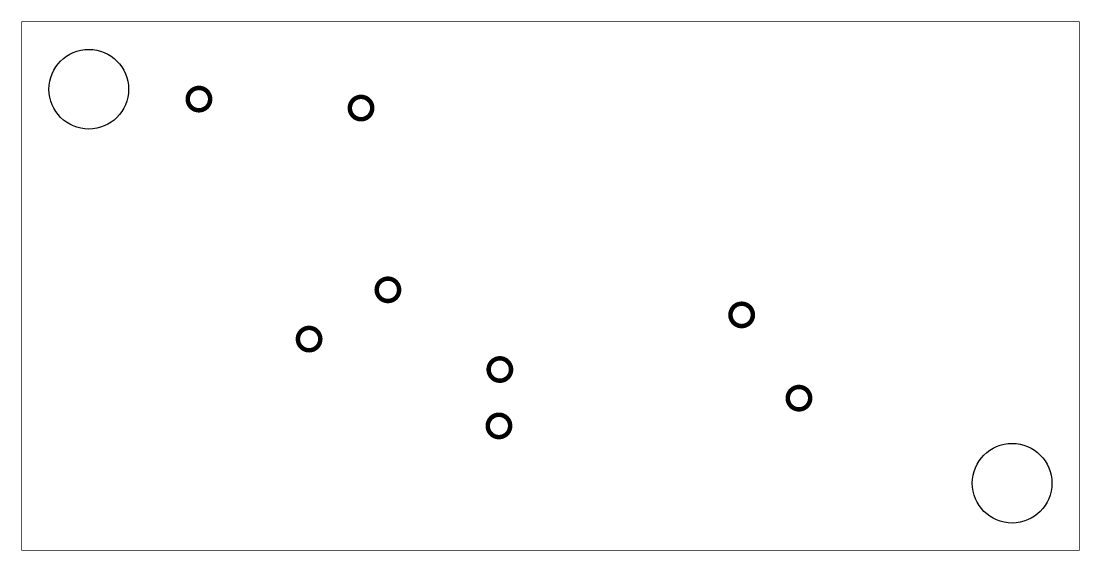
# Model space of a CAD drawing. Extents: x 0 to 1.18, y 0 to 0.59.
import ezdxf

# ---------------------------------------------------------------- set-up
doc = ezdxf.new("R2010")
doc.units = 0
doc.layers.add('100', color=251, linetype='CONTINUOUS')
doc.layers.add('20', color=178, linetype='CONTINUOUS')

msp = doc.modelspace()

# ---------------------------------------------------------------- linework, layer by layer
at = {"layer": '100', "const_width": 0.005}
for points in [[(0.198, 0.4915, 1), (0.198, 0.5165, 1), (0.198, 0.4915)], [(0.379, 0.4815, 1), (0.379, 0.5065, 1), (0.379, 0.4815)], [(0.409, 0.2785, 1), (0.409, 0.3035, 1), (0.409, 0.2785)], [(0.804, 0.2505, 1), (0.804, 0.2755, 1), (0.804, 0.2505)], [(0.321, 0.2235, 1), (0.321, 0.2485, 1), (0.321, 0.2235)], [(0.534, 0.1895, 1), (0.534, 0.2145, 1), (0.534, 0.1895)], [(0.868, 0.1575, 1), (0.868, 0.1825, 1), (0.868, 0.1575)], [(0.533, 0.1265, 1), (0.533, 0.1515, 1), (0.533, 0.1265)]]:
    msp.add_lwpolyline(points, format="xyb", dxfattribs=at)
at = {"layer": '20', "const_width": 0.0005}
for points in [[(0, 0.590801, 1), (0, 0.590301)], [(1.181102, 0.590301, 1), (1.181102, 0.590801)], [(0.00025, 0.590551, 1), (-0.00025, 0.590551)], [(1.181352, 0.590551, 1), (1.180852, 0.590551)], [(0, 0.00025, 1), (0, -0.00025)], [(-0.00025, 0, 1), (0.00025, 0)], [(1.180852, 0, 1), (1.181352, 0)], [(1.181102, -0.00025, 1), (1.181102, 0.00025)]]:
    msp.add_lwpolyline(points, format="xyb", dxfattribs=at)
at = {"layer": '20', "const_width": 0.001}
for points in [[(1.181102, 0.590551), (0, 0.590551)], [(0, 0.590551), (0, 0)], [(1.181102, 0), (1.181102, 0.590551)], [(0, 0), (1.181102, 0)]]:
    msp.add_lwpolyline(points, dxfattribs=at)
at = {"layer": '20'}
for centre in [(0.075, 0.515), (1.106, 0.075)]:
    msp.add_circle(centre, 0.0445, dxfattribs=at)

doc.saveas('drawing.dxf')
